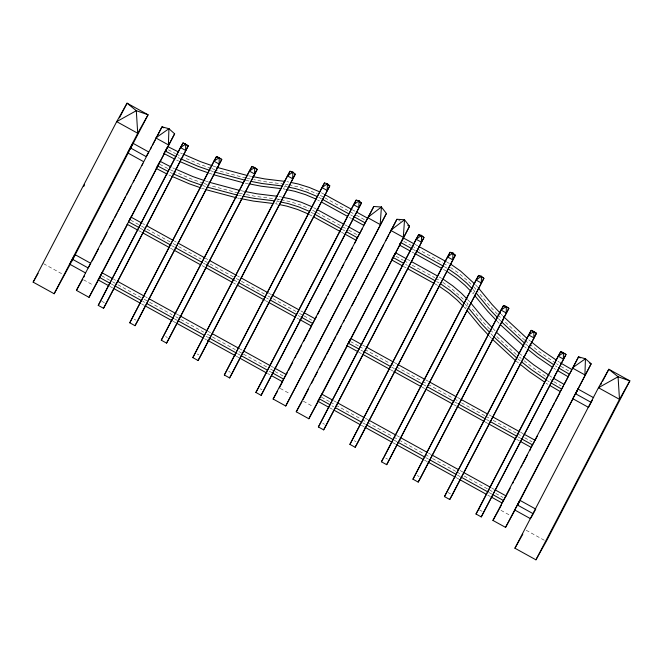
<?xml version="1.0" encoding="UTF-8"?>
<svg xmlns="http://www.w3.org/2000/svg" width="663" height="663" viewBox="0 0 663 663"><rect width="100%" height="100%" fill="white"/><g stroke="black" fill="none" stroke-linecap="round" stroke-linejoin="round"><path stroke-width="0.5" stroke-dasharray="3.31 2.49" d="M280.217 199.58L278.352 199.19L275.758 203.806L277.623 204.196M284.079 184.057L263.824 181.587L253.838 179.648M278.352 199.19L256.075 196.472L246.089 194.532M248.716 175.819L251.7 176.399M245.857 178.107L217.563 170.565M246.851 178.297L252.843 179.458M246.122 180.435L249.106 181.016M245.26 183.104L248.252 183.684M240.967 190.704L244.945 191.474M238.108 192.991L209.815 185.449M239.103 193.182L245.095 194.342M238.373 195.32L241.357 195.9M237.511 197.997L239.509 198.378M286.897 181.621L288.786 182.018M287.966 184.695L286.101 184.297L283.507 188.922L285.372 189.311M288.894 184.886L297.289 186.659L308.104 190.032L317.552 194.019M284.311 186.237L287.137 186.833M279.148 196.505L281.982 197.102M281.145 199.778L289.532 201.544L300.356 204.917L308.859 208.505M276.562 201.121L279.388 201.718M212.922 165.965L215.757 166.952M210.917 168.253L199.53 164.291L183.891 157.537M211.87 168.584L216.61 170.234M210.328 170.582L213.163 171.568M209.276 173.2L212.127 174.195M205.174 180.85L208.008 181.836M203.168 183.137L191.781 179.176L174.303 171.626M204.121 183.469L208.862 185.126M202.58 185.474L205.414 186.452M201.527 188.085L204.378 189.079M180.51 152.996L182.342 153.791M177.916 157.62L179.748 158.407M176.698 160.164L178.538 160.96M172.761 167.888L174.593 168.675M173.383 171.228L168.8 169.007M170.167 172.504L171.999 173.292M168.949 175.057L170.789 175.844M168.327 149.83L175.637 153.642M176.549 154.123L179.292 155.548M159.659 164.242L167.888 168.526M321.398 192.767L323.917 194.126M320.312 195.394L323.942 197.359M324.853 197.847L355.492 214.729M318.804 197.383L321.323 198.743M317.718 200.011L319.533 200.988M313.649 207.652L316.168 209.011M312.563 210.279L316.193 212.243M317.105 212.732L347.744 229.613M311.055 212.268L313.574 213.627M309.066 214.406L312.696 216.37M398.72 220.265L400.518 221.26M352.293 209.732L354.995 211.224M415.005 244.365L417.707 245.857M356.396 215.226L364.501 219.702M403.792 241.398L410.994 245.376M411.897 245.874L442.503 262.813M350.603 214.845L352.401 215.84M413.314 249.479L415.113 250.473M349.302 217.356L351.1 218.351M412.005 251.981L413.803 252.976M344.545 224.616L347.246 226.108M407.256 259.25L409.958 260.741M348.647 230.111L356.752 234.586M396.043 256.283L403.245 260.269M404.148 260.766L408.648 263.252M412.253 265.241L434.754 277.698M342.854 229.729L344.652 230.724M405.565 264.363L407.364 265.357M341.553 232.241L344.254 233.732M403.353 266.377L406.054 267.869M142.794 223.605L144.592 224.608M174.394 241.059L176.201 242.061M205.099 258.015L207.801 259.515M237.603 275.974L239.409 276.968M269.203 293.427L271.01 294.422M300.811 310.881L303.521 312.372M362.595 345L365.305 346.5M394.203 362.454L396.905 363.954M425.803 379.916L428.513 381.407M457.404 397.369L460.114 398.861M489.012 414.823L491.722 416.314M520.612 432.276L523.322 433.776M130.652 220.133L140.581 225.619M141.484 226.116L146.001 228.611M146.904 229.108L172.189 243.072M173.093 243.57L177.601 246.064M178.504 246.561L201.08 259.026M204.693 261.023L209.21 263.518M210.113 264.015L235.398 277.979M236.293 278.477L264.288 293.941M267.902 295.93L295.897 311.395M299.502 313.392L303.115 315.381M304.019 315.878L312.149 320.37M350.454 341.528L358.584 346.011M359.487 346.517L363.995 349.003M364.899 349.509L390.184 363.473M391.087 363.97L395.604 366.465M396.507 366.962L421.792 380.927M422.696 381.424L427.204 383.918M428.107 384.416L453.393 398.38M454.296 398.877L457.909 400.875M461.523 402.864L485.001 415.834M485.904 416.331L489.509 418.328M493.123 420.325L516.601 433.287M517.505 433.784L521.118 435.782M524.731 437.779L531.95 441.765M140.2 228.221L142.91 229.721M171.8 245.675L174.51 247.175M203.408 263.136L205.215 264.131M234.105 280.093L236.815 281.584M266.617 298.043L268.424 299.038M298.217 315.497L300.024 316.491M360.904 350.122L362.711 351.117M391.609 367.078L394.319 368.57M423.209 384.532L425.919 386.023M454.818 401.985L457.52 403.477M486.418 419.439L489.128 420.939M518.027 436.892L520.728 438.392M138.89 230.732L141.6 232.224M170.499 248.186L173.209 249.686M202.099 265.639L204.809 267.139M233.708 283.093L235.514 284.096M265.308 300.554L268.018 302.046M296.916 318.008L298.723 319.002M358.7 352.128L361.41 353.628M390.3 369.581L393.01 371.081M421.908 387.035L424.618 388.535M453.509 404.496L456.219 405.988M485.117 421.95L487.819 423.442M516.717 439.403L519.427 440.895M113.812 279.28L115.619 280.275M145.412 296.734L147.219 297.728M176.118 313.69L178.828 315.182M207.718 331.144L211.331 333.141M240.23 349.094L242.028 350.097M270.927 366.051L273.637 367.551M333.613 400.676L336.323 402.168M365.222 418.129L367.924 419.621M396.822 435.583L399.532 437.083M428.431 453.036L431.132 454.536M460.031 470.49L462.741 471.99M491.639 487.951L494.341 489.443M101.671 275.8L111.599 281.286M112.503 281.783L117.019 284.278M117.923 284.775L143.208 298.74M144.111 299.237L148.62 301.731M149.523 302.229L172.098 314.701M175.712 316.699L203.707 332.155M207.32 334.152L235.307 349.608M238.92 351.605L242.534 353.603M243.437 354.1L266.916 367.062M270.529 369.059L274.134 371.056M275.037 371.553L283.167 376.037M321.472 397.195L329.602 401.687M330.505 402.184L335.014 404.679M335.917 405.176L361.202 419.14M362.106 419.638L366.622 422.132M367.526 422.629L392.811 436.594M393.714 437.091L398.223 439.586M399.126 440.083L424.411 454.047M425.315 454.545L428.928 456.542M432.541 458.539L456.02 471.501M456.923 472.006L460.528 473.995M464.141 475.993L492.137 491.449M495.75 493.446L502.968 497.441M111.218 283.897L113.928 285.388M142.818 301.35L144.625 302.345M174.427 318.804L177.137 320.304M206.027 336.257L207.834 337.26M237.636 353.711L240.346 355.211M269.236 371.172L271.946 372.664M331.923 405.789L333.729 406.784M362.628 422.745L365.338 424.245M394.228 440.199L396.938 441.699M425.837 457.652L428.547 459.152M457.437 475.114L460.147 476.606M489.045 492.568L491.755 494.059M109.909 286.399L112.619 287.899M141.517 303.861L144.227 305.353M173.118 321.315L175.828 322.806M204.726 338.768L206.533 339.763M236.326 356.222L239.036 357.722M267.935 373.675L269.742 374.678M329.718 407.803L332.428 409.295M361.318 425.256L364.028 426.748M392.927 442.71L395.637 444.202M424.527 460.163L427.237 461.663M456.136 477.617L458.846 479.117M487.736 495.07L490.446 496.57M83.546 279.803L93.458 285.272M280.25 388.435L290.154 393.905M303.364 401.206L313.276 406.676M500.963 510.336L509.971 515.308M43.518 263.667L62.786 274.308M526.165 530.234L544.555 540.386M101.721 301.251L104.348 302.701M134.125 319.143L135.874 320.113M165.642 336.555L167.391 337.525M197.168 353.967L198.917 354.929M228.685 371.371L230.442 372.341M260.211 388.783L261.96 389.753M322.732 423.309L324.48 424.279M354.249 440.721L356.006 441.691M385.775 458.133L387.524 459.103M417.3 475.545L419.049 476.506M447.948 492.468L450.575 493.918M479.465 509.88L482.092 511.33M446.928 262.067L449.423 263.476M443.406 263.319L447.898 265.855M444.343 266.683L446.829 268.092M443.506 269.46L446.207 270.985M439.179 276.952L441.674 278.361M435.657 278.211L440.149 280.747M436.585 281.568L439.08 282.977M434.862 283.839L437.555 285.363M560.832 366.357L568.854 371.04M553.083 381.242L548.749 378.54M553.978 381.764L561.105 385.924M557.898 361.202L559.547 362.338M555.669 363.084L539.889 352.268L525.626 340.906M556.497 363.656L558.163 364.799M555.304 365.819L556.953 366.954M553.903 368.272L555.569 369.415M549.32 375.523L551.798 377.222M545.425 376.261L532.14 367.153L521.839 358.948M547.555 380.703L549.204 381.838M546.155 383.156L547.82 384.3M450.542 267.462L458.995 273.371L467.705 280.781L473.1 286.308M442.793 282.347L451.246 288.256L464.009 299.809M528.759 339.821L530.334 341.08M524.839 340.268L502.38 319.425M525.378 343.815L527.74 345.696M524.624 346.782L526.207 348.042M520.223 354.083L521.798 355.335M516.295 354.523L496.753 336.555M519.46 357.05L521.052 358.318M517.629 358.7L520.778 361.211M516.079 361.037L518.458 362.934M475.479 284.8L477.534 286.897M473.78 286.996L475.802 289.068L473.208 293.684L471.857 292.308M472.885 289.416L474.94 291.521M467.73 299.684L469.777 301.789M466.702 302.577L468.053 303.952L465.459 308.577L464.108 307.193M465.136 304.3L467.191 306.405M501.228 314.212L502.645 315.704M497.416 314.179L490.33 306.679L478.33 292.134M498.128 314.925L501.667 318.671M498.642 318.828L500.756 321.066M496.952 321.041L499.073 323.287M492.775 328.351L495.601 331.334M489.667 329.063L482.581 321.572L470.581 307.019M490.38 329.809L493.918 333.555M490.893 333.713L493.007 335.95M489.203 335.926L491.324 338.171"/><path stroke-width="0.99" d="M170.946 166.935L160.023 161.242L157.429 165.858L156.153 168.385L167.117 174.104M167.689 146.515L178.695 152.051M70.742 263.352L54.167 293.742L33.15 282.14L116.696 121.644L127.064 103.179L148.081 114.782L129.94 149.631M83.621 186.634L84.574 184.803M119.431 117.848L127.064 103.179L136.305 110.696L148.081 114.782L137.713 133.255L54.167 293.742M85.56 272.957L69.806 264.247L72.416 259.233L75.01 254.617L90.765 263.327M143.523 161.615L127.76 152.913L130.371 147.89L132.965 143.274L148.727 151.984L146.133 156.601L130.371 147.89M72.391 259.631L75.01 254.617M130.793 147.459L132.965 143.274M71.695 261.52L128.987 151.471M100.991 275.244L89.033 297.347L76.427 290.386L162.021 126.832L168.932 128.713L174.626 133.802L165.543 151.247M83.604 277.466L84.557 275.634M92.207 260.932L98.422 248.998M100.817 244.398L107.033 232.464M109.42 227.865L113.729 219.602M114.682 217.762L117.078 213.171M118.031 211.34L122.332 203.069M123.293 201.229L125.68 196.638M126.633 194.806L130.942 186.535M133.329 181.944L134.282 180.104M135.244 178.272L139.545 170.001M141.94 165.41L142.893 163.579M150.542 148.877L151.496 147.045M152.457 145.205L162.021 126.832L163.819 127.826M89.033 297.347L174.626 133.802M100.768 275.302L102.069 272.791L112.909 278.783M129.749 219.635L131.05 217.124L141.89 223.108M101.953 273.413L127.296 224.732M129.683 220.141L164.59 153.087M98.257 305.386L180.419 147.559L183.013 142.935L185.648 144.186L188.267 145.835L106.105 303.671L103.511 308.287L98.257 305.386L183.013 142.935L188.267 145.835L103.511 308.287M129.774 322.798L213.917 161.167L216.511 156.551L219.18 157.744L221.765 159.452L137.622 321.083L135.028 325.699L129.774 322.798L216.511 156.551L221.765 159.452L135.028 325.699M161.3 340.202L249.346 171.071L251.94 166.454L254.667 167.524L257.194 169.355L169.148 338.486L166.554 343.111L161.3 340.202L251.94 166.454L257.194 169.355L166.554 343.111M192.825 357.614L287.427 175.877L290.021 171.261L292.855 172.131L295.275 174.162L200.665 355.898L198.08 360.515L192.825 357.614L290.021 171.261L292.648 172.712M198.08 360.515L295.275 174.162M224.343 375.026L321.928 187.563L324.522 182.947L327.406 183.734L329.776 185.847L232.191 373.31L229.597 377.927L224.343 375.026L324.522 182.947M229.597 377.927L329.776 185.847L327.149 184.397M255.868 392.438L353.586 204.71L356.18 200.093L359.064 200.872L361.434 202.994L261.123 395.339L255.868 392.438L258.031 388.584M258.462 387.814L356.18 200.093M261.123 395.339L361.434 202.994L358.807 201.544M273.123 399.018L373.799 206.5L381.416 207.022L386.405 213.469L285.736 405.988L273.123 399.018L277.432 391.352M283.25 379.982L282.38 381.656L271.548 375.672M304.425 312.878L315.256 318.862L311.361 325.981L299.618 319.5M348.15 226.605L359.852 233.069L355.956 240.197L345.15 234.23M356.793 212.218L367.6 218.185L363.705 225.312L352.003 218.848M279.347 387.938L282.687 381.523M286.507 374.197L287.46 372.366M288.413 370.526L292.706 362.28M295.093 357.697L296.046 355.865M296.999 354.034L301.292 345.788M303.679 341.205L307.972 332.959M308.925 331.127L311.312 326.544M315.605 318.298L316.558 316.466M317.511 314.635L319.897 310.052M320.851 308.22L326.569 297.223M327.53 295.391L328.483 293.552M329.436 291.72L335.163 280.722M337.542 276.148L340.409 270.645M341.362 268.813L343.749 264.23M346.127 259.647L352.335 247.738M354.713 243.155L356.147 240.404M359.968 233.078L362.346 228.495M368.553 216.586L373.799 206.5M285.736 405.988L386.405 213.469M319.367 399.424L308.85 418.751L296.245 411.789L396.913 219.271L404.538 219.784L409.527 226.232L348.945 342.614M302.941 399.789L308.668 388.791M311.527 383.297L313.914 378.714M314.867 376.882L317.254 372.299M319.641 367.716L322.5 362.222M323.453 360.39L325.84 355.807M326.793 353.976L332.519 342.978M333.472 341.147L335.859 336.564M336.812 334.732L341.105 326.486M343.492 321.903L344.445 320.072M345.398 318.232L349.691 309.986M352.078 305.403L356.371 297.157M357.324 295.325L359.711 290.742M360.664 288.911L364.957 280.664M365.91 278.833L368.296 274.25M369.25 272.418L374.968 261.421M375.929 259.589L376.882 257.758M377.835 255.926L383.562 244.929M385.941 240.346L388.808 234.851M389.761 233.011L396.913 219.271M308.85 418.751L409.527 226.232L407.72 225.238M328.815 407.297L317.975 401.314L319.284 398.811L321.878 394.195L332.71 400.179M361.691 344.503L350.86 338.52L348.266 343.136L346.956 345.647L357.796 351.63M402.458 265.88L391.651 259.913L392.96 257.401L395.546 252.785L406.353 258.752M321.008 395.861L321.878 394.195M350.86 338.52L348.688 342.564M395.546 252.785L391.651 259.913M401.993 240.404L403.295 237.901L414.102 243.868M321.273 395.761L347.511 345.357M318.389 426.964L416.107 239.244L418.701 234.619L421.585 235.398L423.955 237.52L326.229 425.248L323.643 429.864L318.389 426.964L418.701 234.619L423.955 237.52L323.643 429.864M349.907 444.376L447.492 256.913L450.086 252.296L452.97 253.075L455.34 255.197L357.755 442.66L355.161 447.276L349.907 444.376L450.086 252.296L455.34 255.197L355.161 447.276M381.432 461.78L476.042 280.043L478.628 275.427L481.462 276.297L483.882 278.327L386.686 464.68L381.432 461.78L384.026 457.163M384.499 456.243L478.628 275.427L483.882 278.327L386.686 464.68M412.958 479.192L500.996 310.06L503.59 305.444L506.325 306.513L508.844 308.345L420.798 477.476L418.204 482.092L412.958 479.192L503.59 305.444L508.844 308.345L418.204 482.092M444.475 496.604L528.618 334.972L531.204 330.356L533.872 331.55L536.458 333.257L452.323 494.888L449.729 499.504L444.475 496.604L531.204 330.356L536.458 333.257L449.729 499.504M476.001 514.007L558.163 356.18L560.757 351.564L563.393 352.815L566.003 354.465L481.255 516.916L476.001 514.007L478.156 510.162M478.595 509.391L560.757 351.564L566.003 354.465L481.255 516.916M515.118 509.88L505.554 527.383L492.94 520.422L578.534 356.876L585.446 358.749L591.139 363.838L575.84 393.225M505.654 496.695L502.181 503.051L491.349 497.068M534.635 441.028L531.162 447.384L520.331 441.401M499.164 509.341L501.551 504.75M505.861 496.479L510.162 488.217M512.549 483.625L513.51 481.786M514.463 479.954L518.764 471.683M521.159 467.092L522.112 465.252M523.074 463.42L527.375 455.15M529.762 450.558L530.723 448.718M535.024 440.456L537.411 435.864M540.287 430.353L546.022 419.331M546.975 417.491L551.284 409.228M552.238 407.389L554.624 402.797M555.586 400.958L559.887 392.695M568.017 377.081L564.188 384.432L553.572 378.258M572.799 367.899L578.534 356.876L580.332 357.871M505.554 527.383L591.139 363.838L589.341 362.843M530.988 517.886L535.762 509.085L519.999 500.383L514.795 510.013L530.557 518.723M593.716 397.742L577.962 389.04L572.757 398.67L588.52 407.38L592.424 400.054M517.389 505.397L519.999 500.383M575.782 393.217L577.962 389.04M517.513 505.281L572.973 398.736M514.919 548.218L598.465 387.722L608.833 369.258L629.85 380.86L546.304 541.356L535.936 559.821L514.919 548.218L522.817 534.146M600.719 384.847L601.673 383.007M602.626 381.175L608.833 369.258L618.073 376.766L629.85 380.86L619.482 399.333L535.936 559.821M560.434 362.852L571.97 369.589L568.042 376.7L557.351 370.451M561.18 389.927L560.293 391.584L549.602 385.336M33.15 282.14L38.089 273.347M127.76 152.913L130.354 148.288M69.806 264.247L71.96 260.402M90.334 264.089L88.171 267.943L72.416 259.233M76.427 290.386L82.651 279.305M165.609 150.203L167.772 146.357M131.05 217.124L128.456 221.74L139.296 227.724M102.069 272.791L98.174 279.919L109.005 285.902M296.245 411.789L301.988 401.563M399.83 244.257L403.295 237.901M317.975 401.314L318.845 399.781M563.359 386.015L561.627 389.098L550.978 382.874M492.94 520.422L498.684 510.195M284.875 181.372L264.612 178.902L252.694 176.59M282.281 185.988L262.018 183.518L251.095 181.397M281.485 188.673L261.23 186.204L249.247 183.883M277.126 196.256L256.863 193.787L244.945 191.474M274.532 200.872L254.269 198.403L243.346 196.289M273.736 203.558L253.481 201.088L240.503 198.577M247.722 175.629L216.702 167.283M245.136 180.245L214.108 171.899M243.263 182.723L214.025 174.858M239.973 190.513L208.953 182.168M237.387 195.129L207.304 187.115M236.509 197.798L206.276 189.742M290.676 182.416L298.226 183.999L309.19 187.422L319.723 191.864M288.082 187.032L295.632 188.623L306.596 192.038L317.129 196.48M286.308 189.51L294.695 191.275L305.51 194.649L315.903 199.033M282.927 197.301L290.477 198.892L301.441 202.306L311.975 206.748M280.333 201.917L287.883 203.508L298.847 206.931L309.381 211.364M279.488 204.585L286.946 206.16L297.762 209.533L308.154 213.917M211.978 165.642L200.649 161.697L183.261 154.181M209.384 170.258L198.055 166.314L180.667 158.805M208.331 172.869L196.944 168.908L179.458 161.358M204.229 180.527L192.9 176.582L175.513 169.073M201.635 185.143L190.306 181.198L172.919 173.689M200.582 187.762L189.187 183.792L171.709 176.242M176.101 156.667L165.178 150.973L163.902 153.501L174.875 159.211M157.429 165.858L168.352 171.551M324.754 194.582L351.398 209.235M322.16 199.198L348.804 213.851M321.348 201.975L347.503 216.362M317.005 209.467L343.641 224.119M314.411 214.083L341.951 229.232M313.599 216.859L340.649 231.743M418.61 246.354L446.1 261.603M353.304 216.337L365.015 222.801M412.411 248.981L400.709 242.517L399.399 245.02L410.206 250.987M416.016 250.97L443.506 266.219M414.706 253.473L441.715 268.449M411.756 261.736L437.522 276.015M346.459 231.719L357.266 237.686M392.96 257.401L403.767 263.368M409.17 266.352L434.928 280.631M407.861 268.863L433.967 283.333M575.368 393.656L591.131 402.366M146.399 225.602L173.491 240.561M178.007 243.056L204.196 257.517M209.607 260.509L236.699 275.468M241.216 277.963L268.308 292.93M271.913 294.919L299.005 309.886M366.208 346.998L393.3 361.957M397.808 364.451L424.9 379.41M429.417 381.905L456.5 396.872M461.017 399.358L487.206 413.828M492.626 416.82L519.709 431.779M524.226 434.273L535.066 440.257M143.813 230.218L170.897 245.177M175.413 247.672L202.505 262.631M206.118 264.628L234.105 280.093M238.622 282.587L265.714 297.546M270.222 300.041L296.411 314.502M300.927 316.997L312.663 323.478M348.266 343.136L359.097 349.119M363.614 351.614L390.706 366.573M395.214 369.067L422.306 384.034M427.726 387.026L453.915 401.488M458.423 403.982L485.515 418.941M490.032 421.436L517.123 436.395M521.632 438.889L532.472 444.873M127.155 224.251L137.987 230.235M142.504 232.73L169.595 247.689M174.112 250.183L200.292 264.645M205.712 267.637L232.804 282.595M237.313 285.09L264.404 300.049M268.921 302.543L295.11 317.005M363.208 354.622L389.396 369.084M393.913 371.578L421.005 386.537M426.417 389.529L452.605 403.991M457.122 406.485L484.214 421.444M488.722 423.939L515.814 438.906M117.417 281.269L144.509 296.237M149.026 298.731L175.214 313.193M179.723 315.687L206.815 330.646M212.235 333.638L239.326 348.597M243.835 351.092L270.023 365.553M274.54 368.048L286.275 374.529L283.689 379.145L272.849 373.161M337.227 402.673L364.319 417.632M368.827 420.127L395.919 435.085M400.435 437.58L427.527 452.539M432.036 455.033L458.224 469.495M463.644 472.487L490.736 487.446M495.244 489.94L506.084 495.924M517.405 504.999L533.168 513.709M99.475 277.416L110.315 283.399M114.832 285.894L141.915 300.853M146.432 303.347L173.524 318.306M178.04 320.801L204.221 335.263M208.737 337.757L236.732 353.213M241.249 355.708L267.429 370.169M319.284 398.811L330.116 404.795M335.536 407.786L361.725 422.248M366.241 424.743L393.325 439.702M397.841 442.196L424.933 457.155M429.45 459.65L456.534 474.609M461.05 477.103L488.142 492.07M492.659 494.557L503.49 500.548M113.522 288.397L140.614 303.356M145.131 305.85L172.214 320.817M176.731 323.304L202.919 337.774M207.436 340.26L235.423 355.724M239.94 358.219L267.032 373.178M334.235 410.289L360.415 424.759M364.932 427.245L392.024 442.213M396.54 444.707L423.624 459.666M428.141 462.161L455.232 477.12M459.749 479.614L485.929 494.076M558.727 367.99L569.376 374.205M556.24 360.067L541.373 349.873L531.121 341.71M553.646 364.683L538.779 354.49L528.527 346.326M552.246 367.136L537.295 356.885L527.789 349.31M548.492 374.951L533.624 364.758L523.372 356.595M546.726 380.139L531.03 369.374L521.574 361.841M544.497 382.021L529.546 371.769L520.041 364.194M451.08 264.413L460.503 270.993L474.111 283.399M448.486 269.029L457.909 275.609L466.735 283.118L472.205 288.72M447.102 271.49L456.401 277.988L465.119 285.397L471.186 291.612M443.332 279.297L452.754 285.877L461.581 293.386L467.05 298.988M440.738 283.913L450.16 290.493L458.987 298.002L464.456 303.604M439.354 286.375L448.652 292.872L457.362 300.281L463.437 306.505M527.184 338.569L503.35 316.45M524.59 343.185L501.46 321.812M523.828 346.152L500.49 324.787M519.436 353.454L496.305 332.08M516.842 358.07L493.711 336.696M515.284 360.407L492.037 338.926M500.524 313.466L492.062 304.524L478.164 287.667M497.938 318.083L489.468 309.14L476.2 293.046M496.239 320.295L487.736 311.303L474.476 295.217M492.07 327.605L484.313 319.409L470.415 302.552M489.476 332.221L481.719 324.025L468.451 307.939M488.49 335.18L479.987 326.188L466.727 310.102M219.18 157.744L219.171 164.068L213.917 161.167L219.18 157.744M533.872 331.55L533.872 337.873L528.618 334.972L533.872 331.55M254.667 167.524L254.6 173.971L249.346 171.071L254.667 167.524M506.325 306.513L506.25 312.961L500.996 310.06L506.325 306.513M292.855 172.131L292.681 178.778L287.427 175.877L292.855 172.131M481.462 276.297L481.288 282.944L476.042 280.043L481.462 276.297M168.932 128.713L168.402 144.882L155.797 137.921L168.932 128.713M327.406 183.734L327.182 190.472L321.928 187.563L327.406 183.734M359.064 200.872L358.84 207.61L353.586 204.71L359.064 200.872M421.585 235.398L421.361 242.144L416.107 239.244L421.585 235.398M452.97 253.075L452.746 259.813L447.492 256.913L452.97 253.075M585.446 358.749L584.923 374.918L572.31 367.957L585.446 358.749M381.416 207.022L380.189 224.55L367.575 217.58L381.416 207.022M404.538 219.784L403.303 237.313L390.689 230.351L404.538 219.784M185.648 144.186L180.419 147.559L185.673 150.46L185.648 144.186M563.393 352.815L558.163 356.18L563.417 359.081L563.393 352.815M136.305 110.696L116.696 121.644L137.713 133.255L136.305 110.696M618.073 376.766L598.465 387.722L619.482 399.333L618.073 376.766"/></g></svg>
